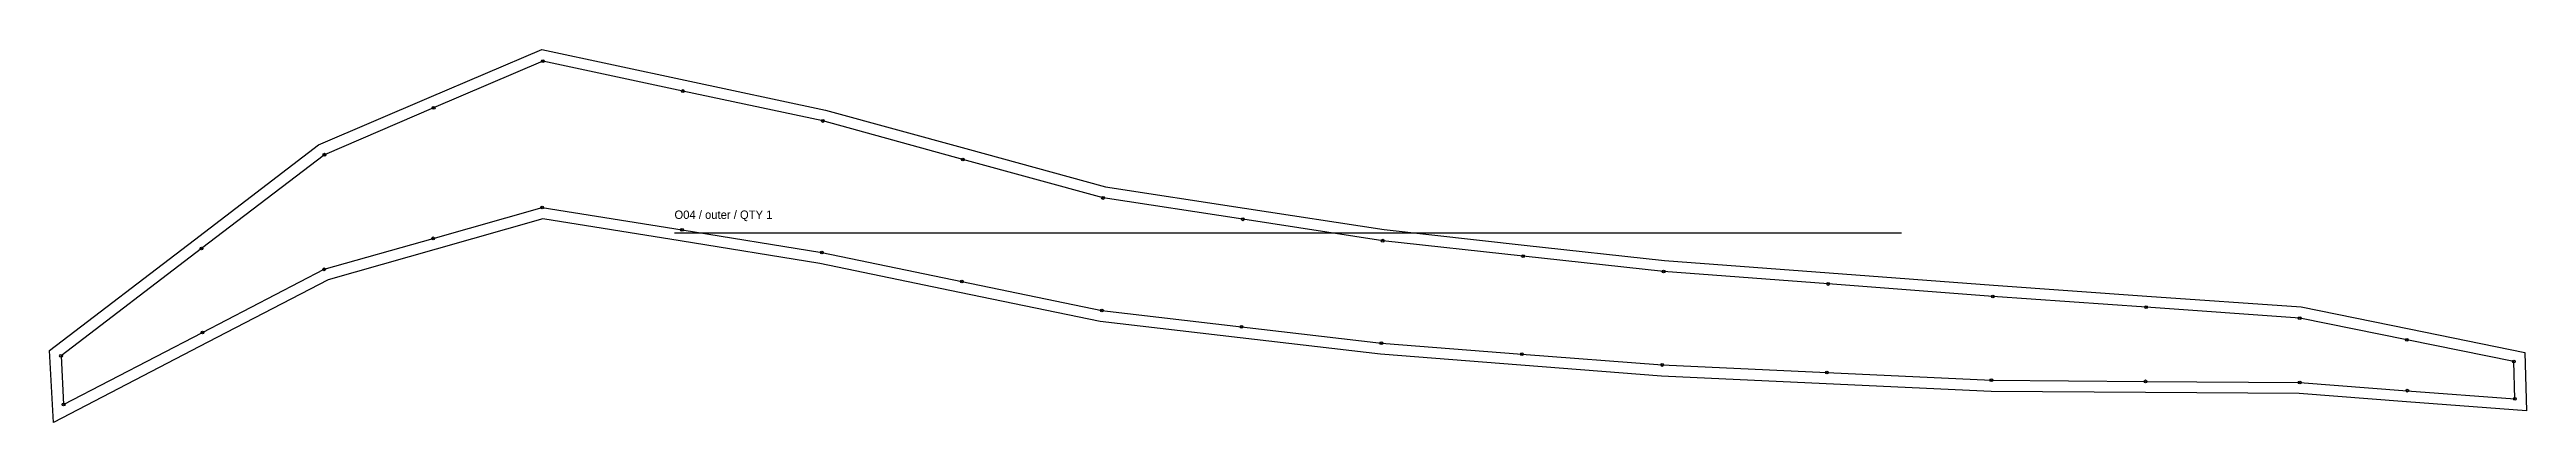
# Model space of a CAD drawing. Header units: millimetres. Extents: x -12 to 2644, y -19 to 381.
import ezdxf

# ---------------------------------------------------------------- set-up
doc = ezdxf.new("R2010")
doc.units = ezdxf.units.MM
for name, color, linetype in [('CUT', 7, 'Continuous'), ('GRAIN', 3, 'Continuous'), ('ID', 7, 'Continuous'), ('NOTCH', 1, 'Continuous'), ('SEW', 5, 'Continuous')]:
    doc.layers.add(name, color=color, linetype=linetype)

msp = doc.modelspace()

# ---------------------------------------------------------------- linework, layer by layer
at = {"layer": 'CUT'}
msp.add_lwpolyline([(-8.2, -19.2), (-12.3, 57.9), (143.3, 176.9), (276.3, 278.6), (394.9, 329.3), (515.6, 381), (669.4, 348.1), (819.9, 316), (970.4, 274.6), (1120, 233.5), (1269.3, 210.6), (1419, 187.7), (1569.3, 171.2), (1719.8, 154.7), (1896.1, 141.3), (2072.5, 128), (2237.1, 116.3), (2402.6, 104.7), (2518.1, 81.2), (2642.2, 56), (2644.1, -6.9), (2515.4, 2.9), (2400.4, 11.7), (2235.5, 12.9), (2069.9, 14.1), (1893.1, 22.3), (1716.4, 30.5), (1565.7, 42.2), (1414.9, 53.9), (1264.7, 71.5), (1114.3, 89.1), (963.7, 120.3), (813.9, 151.4), (664.1, 175.5), (516.7, 199.2), (402.3, 166.8), (286.5, 133.9), (157.3, 66.8)], close=True, dxfattribs=at)
at = {"layer": 'GRAIN'}
msp.add_line((657.9, 184.2), (1973.8, 184.2), dxfattribs=at)
at = {"layer": 'NOTCH'}
for centre in [(516.8, 368.4), (399.6, 318.3), (666.9, 336.4), (817, 304.3), (282.4, 268.1), (967.2, 263), (516, 211.5), (1117.5, 221.7), (666, 187.4), (1267.4, 198.8), (150.6, 167.4), (399.1, 178.3), (816, 163.2), (1417.4, 175.8), (1568, 159.3), (282.1, 145.1), (966.1, 132.1), (1718.7, 142.7), (1895.2, 129.4), (2071.7, 116), (1116.2, 100.9), (1266.1, 83.4), (2236.3, 104.4), (2400.9, 92.8), (0, 52.2), (151.7, 77.4), (1416, 65.8), (1566.6, 54.1), (2515.7, 69.5), (1717.2, 42.5), (1893.7, 34.3), (2070.2, 26.1), (2630.5, 46.2), (2.8, 0), (2235.6, 24.9), (2400.9, 23.7), (2516.3, 14.9), (2631.7, 6.1)]:
    msp.add_circle(centre, 1.5, dxfattribs=at)
at = {"layer": 'SEW'}
msp.add_lwpolyline([(2.8, 0), (151.7, 77.4), (282.1, 145.1), (399.1, 178.3), (516, 211.5), (666, 187.4), (816, 163.2), (966.1, 132.1), (1116.2, 100.9), (1266.1, 83.4), (1416, 65.8), (1566.6, 54.1), (1717.2, 42.5), (1893.7, 34.3), (2070.2, 26.1), (2235.6, 24.9), (2400.9, 23.7), (2516.3, 14.9), (2631.7, 6.1), (2630.5, 46.2), (2515.7, 69.5), (2400.9, 92.8), (2236.3, 104.4), (2071.7, 116), (1895.2, 129.4), (1718.7, 142.7), (1568, 159.3), (1417.4, 175.8), (1267.4, 198.8), (1117.5, 221.7), (967.2, 263), (817, 304.3), (666.9, 336.4), (516.8, 368.4), (399.6, 318.3), (282.4, 268.1), (150.6, 167.4), (0, 52.2)], close=True, dxfattribs=at)

# ---------------------------------------------------------------- texts
at = {"layer": 'ID'}
msp.add_text('O04 / outer / QTY 1', height=9, dxfattribs=at).set_placement((657.9, 199.2))

doc.saveas('drawing.dxf')
